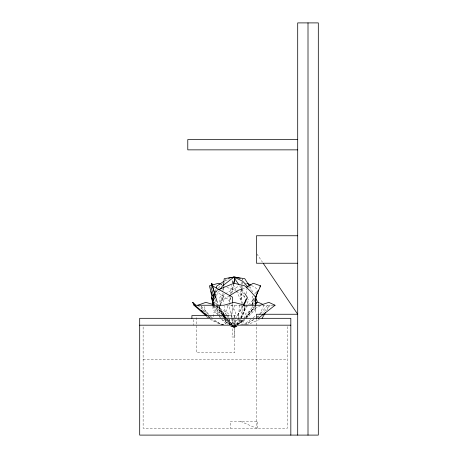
<?xml version="1.0" encoding="UTF-8"?>
<svg xmlns="http://www.w3.org/2000/svg" width="458" height="458" viewBox="0 0 458 458"><rect width="100%" height="100%" fill="white"/><g stroke="black" fill="none" stroke-linecap="round" stroke-linejoin="round"><path stroke-width="0.34" stroke-dasharray="2.29 1.72" d="M237.851 324.47L241.303 322.243L241.309 318.092M241.314 317.4L241.326 312.556L248.116 305.286M219.863 306.448L219.846 309.31L225.09 315.888M219.886 302.16L219.914 297.15L224.781 294.156M232.446 303.585L231.88 317.64M223.086 297.419L223.149 293.131M223.195 290.269L223.212 288.838M242.03 289.193L241.761 300.402L241.423 288.122L241.732 284.75M242.047 288.488L242.133 284.985M242.15 284.286L242.23 280.783M242.248 280.084L242.282 278.682L242.162 280.033M212.999 306.448L212.93 309.31L218.987 316.077M232.756 324.756L232.029 337.014L234.914 337.014L234.45 324.756M239.54 305.246L238.389 317.549M246.49 293.727L246.896 288.832M241.343 317.863L244.875 308.011L245.001 306.625M241.795 284.075L242.099 280.702M238.303 318.247L237.633 323.829L236.66 324.756L243.141 319.243M241.28 317.984L244.366 311.114L245.11 306.27M244.366 311.114L245.087 306.511M229.979 294.946C228.382 302.337 229.315 310.335 231.954 317.423M230.099 294.259L231.639 285.397M232.114 282.666L232.349 281.304L233.729 279.185M221.14 299.721L222.737 290.853M222.857 290.172L223.223 288.122M231.685 293.395L233.574 284.286M231.805 292.851L233.528 284.618M223.939 316.123L219.021 308.011L219.382 306.625M220.653 301.782L221.019 300.402M215.249 291.385L215.838 289.376M236.86 324.55L239.889 322.026L240.816 319.174M224.483 315.711L228.147 305.246M251.986 304.816L253.4 300.832M256.222 292.868L258.278 289.256M254.654 300.185L252.014 307.45L245.167 317.474M234.691 305.246L231.696 313.358L231.914 317.549M233.757 318.367L232.309 322.243L233.689 324.39M233.998 317.72L235.927 312.556L230.168 302.664M219.021 308.011L219.783 306.024M252.089 304.873L254.659 299.16M259.64 314.48L263.934 305.246M215.312 293.372L216.519 290.893M242.58 306.139L235.881 317.863L235.418 327.075L232.006 326.336M242.986 306.333L237.599 315.533L238.286 317.48M266.63 310.593L269.779 305.246L262.886 313.083M216.331 295.507L219.359 290.767M254.408 306.127L248.402 315.533L245.854 317.697M246.358 317.531L252.427 309.31L252.358 306.448M215.1 292.496L216.336 290.859M252.427 309.31L246.513 316.764L255.306 306.144M252.959 296.131L252.129 297.15L252.215 300.729M254.619 294.088L256.692 291.54M235.95 324.361L240.897 318.402M256.99 317.766L260.213 313.953M260.676 313.409L267.581 305.246M218.392 288.122L222.411 283.405M225.096 280.256L225.989 279.208M241.303 322.243L243.198 320.176M248.602 304.765L251.997 301.129M230.838 326.336L234.221 327.075L236.179 325.14M236.671 324.659L239.122 322.243L244.091 312.556L248.62 299.572L246.885 298.358M230.74 326.262L234.221 327.075L236.168 325.22M245.769 318.779L255.804 309.31L255.753 306.448M244.761 317.863L255.804 308.011L255.776 306.597M236.11 325.232L233.946 327.075L231.971 326.262M237.834 319.432L234.771 322.026L235.097 324.55M239.872 317.697L242.419 315.533L241.778 304.249M243.816 319.432L237.484 324.55M234.839 326.233L233.832 327.075L232.83 326.262M233.025 326.336L234.221 327.075L235.309 326.233M250.835 319.363L244.761 323.829L242.059 324.642M253.045 317.743L255.255 316.117M253.394 319.575L247.154 323.829L243.793 324.642M256.801 317.257L259.068 315.711M235.086 326.302L233.946 327.075L232.727 326.331M237.359 324.751L244.761 319.724L237.187 324.751M232.733 326.153L233.7 327.075L234.862 326.302M234.983 326.331L233.832 327.075L232.521 325.375M224.031 299.2L228.805 296.223M225.388 293.784L239.248 285.838M260.682 305.572L245.814 313.358L242.585 323.829L240.708 324.522M254.001 319.61L245.786 323.829L243.129 324.55M259.583 319.415L249.604 323.829L245.454 324.676M225.147 280.771L229.561 278.922M235.71 326.377L233.832 327.075L236.488 326.354M242.305 288.849L244.95 287.893M249.925 305.039L255.077 303.385M244.675 284.126L246.713 283.479M236.649 326.262L233.946 327.075L232.813 326.354M232.824 325.128L233.7 327.075L237.067 326.262M233.7 327.075L237.158 326.365M226.664 305.246L241.784 305.246M262.697 305.246L273.724 305.246M229.281 315.562L238.618 315.562L238.618 317.623M143.125 359.53L287.395 359.53M223.819 324.567L220.407 323.829L211.481 319.535M222.725 324.567L219.342 323.829L210.13 319.472M223.779 324.642L220.304 323.829L213.354 319.403M226.922 287.418L235.309 290.275M221.569 319.312L226.04 323.829L228.015 324.642M240.461 421.36L256.48 428.23L256.48 319.243M220.882 284.452L222.09 285.048M222.691 285.345L224.506 286.233M230.614 324.711L228.817 323.829L226.378 319.461M233.614 326.188L235.418 327.075L235.177 325.18M251.511 285.5L255.043 287.418L258.255 290.275M216.508 306.35L228.095 313.358L228.359 314.755M231.256 324.55L230.065 323.829L229.017 318.247M234.227 326.354L235.418 327.075L234.725 325.146M229.687 324.47L226.04 322.243L224.872 318.367M222.25 319.724L230.031 324.499L226.04 322.026L224.294 318.133M208.722 316.449L210.462 317.56M215.489 291.048L228.365 299.572L229.807 302.045M236.465 291.082L246.307 297.952M219.914 315.533L222.731 317.697M224.987 319.432L232.246 325.695M230.832 324.642L229.83 323.829L226.773 319.192M208.024 316.507L210.125 318.31M206.798 316.444L208.396 317.841M223.647 315.986L214.579 308.011L213.983 306.024M224.18 316.455L225.777 317.863M197.799 305.246L208.865 315.041M209.392 315.51L212.031 317.841M208.075 316.432L209.615 317.841M224.334 316.764L225.342 317.697M227.357 319.575L232.899 324.728M233.403 325.197L235.418 327.075L234.502 325.237M225.479 318.344L231.788 324.648M232.275 325.134L234.221 327.075M201.32 306.293L209.134 314.652M211.092 316.741L212.558 318.31M219.456 316.598L221.323 318.682M226.223 318.373L231.593 324.516M214.098 301.736L216.353 304.438M216.806 304.982L223.126 312.556L225.067 317.634M225.525 316.432L226.401 317.531M228.147 319.724L232.08 324.814M216.193 306.505L222.691 314.967M222.136 314.772L216.434 306.093M222.531 315.316L224.088 317.474M239.597 285.763L244.297 292.771M231.863 324.39L226.859 315.579M256.881 253.944L262.486 262.222M217.166 306.144L223.138 314.995M225.244 316.873L226.389 318.613M249.656 286.353L253.343 293.08M214.178 302.538L214.928 303.723M218.317 314.749L212.294 305.246L223.126 313.358L223.493 314.669M218.695 315.339L220.201 317.715M224.288 316.701L224.993 317.863M248.184 286.032L250.314 289.582M218.895 306.476L224.288 315.711M201.039 306.488L204.182 312.087M206.627 316.444L207.325 317.686M224.638 316.335L226.029 318.837M226.538 314.978L225.256 312.556L224.397 306.408M215.105 306.333L219.594 314.921M235.933 290.343L233.328 284.681M236.248 290.956L241.612 301.427L241.738 303.54M231.754 319.724L234.198 324.625M242.832 303.648L239.918 297.419L241.423 288.122L245.116 299.108M243.999 306.139L244.875 308.011M223.126 315.533L224.002 317.48M225.313 318.27L226.04 320.176M204.188 306.557L206.839 313.753M232.183 318.064L234.496 324.499M238.515 318.133L239.889 322.026M214.985 299.458L216.731 304.805M223.126 312.556L224.683 317.72M218.363 306.144L216.972 301.404L217.974 304.799M232.349 281.304L233.133 284.006M223.67 315.322L226.04 323.829M228.49 315.453L228.886 317.549M223.435 299.572L224.014 303.671M231.948 318.247L232.235 323.829M252.232 301.444L252.335 305.732M255.598 305.944L255.764 313.621M287.395 326.611L287.395 428.23L143.125 428.23L143.125 326.611M257.757 428.23L257.757 421.36L230.277 421.36L230.277 428.23M235.04 319.684L235.04 324.493M234.794 315.562L234.794 352.66L196.385 352.66L196.385 316.278M222.989 317.623L222.989 312.814L213.371 312.814L213.371 317.623M193.82 319.684L193.82 325.18M230.809 297.597L230.231 300.402L230.803 297.654"/><path stroke-width="0.69" d="M232.452 302.87L232.532 297.15L212.398 285.838L211.728 283.267L211.058 287.418L214.115 296.778M213.033 305.017L213.233 297.15L210.903 291.54L209.409 285.838L218.46 283.267L220.275 284.155M246.032 299.326L245.854 301.427L243.702 305.108M247.011 287.429L247.125 286.032L242.832 281.304L233.981 277.067L224.231 278.682L223.515 285.426M255.375 305.446L256.428 294.322M223.223 288.122L223.367 286.777M233.723 283.588L235.109 277.067L234.422 278.126M233.815 283.244L235.109 277.067M212.294 301.427L212.689 300.087M216.228 288.042L216.823 286.032L223.882 281.304M255.856 296.881L258.255 290.275M220.035 305.36L221.306 302.051M221.815 300.729L223.086 297.419M255.226 297.895L260.654 285.838L253.211 283.267L246.267 287.418M215.008 293.996L212.294 299.572L213.199 300.654M254.093 298.33L252.484 300.608M242.923 305.515L247.377 297.419L244.681 293.355M262.079 318.31L265.577 312.373M215.953 296.097L212.541 301.427L214.464 305.108M220.498 288.992L222.393 286.032L233.981 277.067L244.761 278.682L249.278 285.763M255.158 304.954L257.413 301.427L255.638 298.467M259.863 286.977L260.654 285.838M212.632 295.782L213.457 294.689M258.289 318.31L275.04 305.246L268.84 302.349L260.293 305.246L243.204 305.246M229.401 295.851L238.343 290.275L241.647 289.084M232.086 277.863L233.981 277.067L240.21 278.281M216.823 290.275L233.981 283.267L244.761 285.838L250.784 291.54L255.581 297.15L255.73 305.017M197.799 305.246L205.848 302.349L212.999 304.473M255.719 303.179L258.295 302.349L262.863 304.375M228.49 278.241L233.981 277.067M297.7 139.553L187.78 139.553L187.78 149.858L297.7 149.858M297.7 235.756L256.48 235.756L256.48 263.236L297.7 263.236M195.784 305.165L192.715 302.349L193.997 305.246L223.882 305.246L233.981 302.349L244.761 305.246M273.724 305.246L275.04 305.246M229.011 315.562L191.902 315.562L191.902 318.31M139.69 325.18L290.83 325.18M247.394 283.267L250.921 285.185M206.976 315.608L194.902 305.246L192.715 302.349M193.997 305.246L206.266 315.974M201.417 310.329L202.442 311.268M204.491 313.146L206.541 315.024M234.742 278.682L238.784 284.584M263.281 263.407L297.7 314.257L256.48 314.257L256.48 318.533M211.401 297.419L212.793 302.051M212.398 285.838L216.972 301.404M211.728 283.267L215.042 294.706M210.903 291.54L213.039 305.446M255.656 300.952L255.747 305.183M308.005 22.9L308.005 435.1M297.7 435.1L297.7 22.9L318.31 22.9L318.31 435.1L139.69 435.1L139.69 318.31L290.83 318.31L290.83 435.1"/></g></svg>
